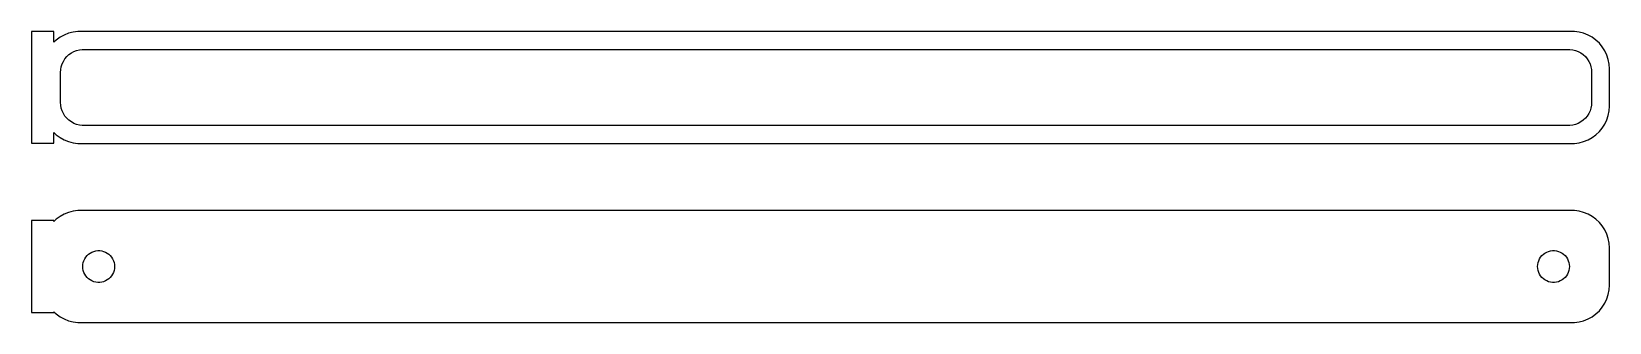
# Model space of a CAD drawing. Header units: metres. Extents: x -106 to 105, y 41 to 79.
import ezdxf

# ---------------------------------------------------------------- set-up
doc = ezdxf.new("R2010")
doc.units = ezdxf.units.M

msp = doc.modelspace()

# ---------------------------------------------------------------- linework, layer by layer
for p, q in [((-103.5, 79.4792), (-106.5, 79.4792)), ((-106.5, 79.4792), (-106.5, 64.5208)), ((-103.5, 78.0587), (-103.5, 79.4792)), ((-103.187, 78.3526), (-103.5, 78.0587)), ((-102.679, 78.7216), (-103.187, 78.3526)), ((-102.129, 79.0241), (-102.679, 78.7216)), ((-101.545, 79.2553), (-102.129, 79.0241)), ((-100.937, 79.4114), (-101.545, 79.2553)), ((-100.314, 79.4901), (-100.937, 79.4114)), ((100.314, 79.4901), (-100.314, 79.4901)), ((100.937, 79.4114), (100.314, 79.4901)), ((101.545, 79.2553), (100.937, 79.4114)), ((102.129, 79.0241), (101.545, 79.2553)), ((102.679, 78.7216), (102.129, 79.0241)), ((103.187, 78.3526), (102.679, 78.7216)), ((103.645, 77.9227), (103.187, 78.3526)), ((-101.769, 76.1309), (-101.484, 76.3985)), ((-101.484, 76.3985), (-101.168, 76.6283)), ((-101.168, 76.6283), (-100.825, 76.8167)), ((-100.825, 76.8167), (-100.462, 76.9606)), ((-100.462, 76.9606), (-100.083, 77.0578)), ((-100.083, 77.0578), (-99.6955, 77.1068)), ((-99.6955, 77.1068), (99.6955, 77.1068)), ((99.6955, 77.1068), (100.083, 77.0578)), ((100.083, 77.0578), (100.462, 76.9606)), ((100.462, 76.9606), (100.825, 76.8167)), ((100.825, 76.8167), (101.168, 76.6283)), ((101.168, 76.6283), (101.484, 76.3985)), ((101.484, 76.3985), (101.769, 76.1309)), ((104.045, 77.4389), (103.645, 77.9227)), ((104.382, 76.9088), (104.045, 77.4389)), ((104.649, 76.3406), (104.382, 76.9088)), ((104.843, 75.7434), (104.649, 76.3406)), ((-102.613, 74), (-102.588, 74.3902)), ((-102.588, 74.3902), (-102.515, 74.7741)), ((-102.515, 74.7741), (-102.394, 75.1459)), ((-102.394, 75.1459), (-102.228, 75.4996)), ((-102.228, 75.4996), (-102.018, 75.8297)), ((-102.018, 75.8297), (-101.769, 76.1309)), ((101.769, 76.1309), (102.018, 75.8297)), ((102.018, 75.8297), (102.228, 75.4996)), ((102.228, 75.4996), (102.394, 75.1459)), ((102.394, 75.1459), (102.515, 74.7741)), ((102.515, 74.7741), (102.588, 74.3902)), ((102.588, 74.3902), (102.613, 74)), ((104.961, 75.1267), (104.843, 75.7434)), ((105, 74.5), (104.961, 75.1267)), ((105, 69.5), (105, 74.5)), ((-102.613, 70), (-102.613, 74)), ((102.613, 74), (102.613, 70)), ((-102.588, 69.6098), (-102.613, 70)), ((102.613, 70), (102.588, 69.6098)), ((-102.515, 69.2259), (-102.588, 69.6098)), ((-102.394, 68.8541), (-102.515, 69.2259)), ((-102.228, 68.5004), (-102.394, 68.8541)), ((-102.018, 68.1703), (-102.228, 68.5004)), ((-101.769, 67.8691), (-102.018, 68.1703)), ((-101.484, 67.6015), (-101.769, 67.8691)), ((101.769, 67.8691), (101.484, 67.6015)), ((102.018, 68.1703), (101.769, 67.8691)), ((102.228, 68.5004), (102.018, 68.1703)), ((102.394, 68.8541), (102.228, 68.5004)), ((102.515, 69.2259), (102.394, 68.8541)), ((102.588, 69.6098), (102.515, 69.2259)), ((104.649, 67.6594), (104.843, 68.2566)), ((104.843, 68.2566), (104.961, 68.8733)), ((104.961, 68.8733), (105, 69.5)), ((-103.5, 64.5208), (-103.5, 65.9413)), ((-103.5, 65.9413), (-103.187, 65.6474)), ((-103.187, 65.6474), (-102.679, 65.2784)), ((-101.168, 67.3717), (-101.484, 67.6015)), ((-100.825, 67.1833), (-101.168, 67.3717)), ((-100.462, 67.0394), (-100.825, 67.1833)), ((-100.083, 66.9422), (-100.462, 67.0394)), ((-99.6955, 66.8932), (-100.083, 66.9422)), ((99.6955, 66.8932), (-99.6955, 66.8932)), ((100.083, 66.9422), (99.6955, 66.8932)), ((100.462, 67.0394), (100.083, 66.9422)), ((100.825, 67.1833), (100.462, 67.0394)), ((101.168, 67.3717), (100.825, 67.1833)), ((101.484, 67.6015), (101.168, 67.3717)), ((102.679, 65.2784), (103.187, 65.6474)), ((103.187, 65.6474), (103.645, 66.0773)), ((103.645, 66.0773), (104.045, 66.5611)), ((104.045, 66.5611), (104.382, 67.0912)), ((104.382, 67.0912), (104.649, 67.6594)), ((-106.5, 64.5208), (-103.5, 64.5208)), ((-102.679, 65.2784), (-102.129, 64.9759)), ((-102.129, 64.9759), (-101.545, 64.7447)), ((-101.545, 64.7447), (-100.937, 64.5886)), ((-100.937, 64.5886), (-100.314, 64.5099)), ((-100.314, 64.5099), (100.314, 64.5099)), ((100.314, 64.5099), (100.937, 64.5886)), ((100.937, 64.5886), (101.545, 64.7447)), ((101.545, 64.7447), (102.129, 64.9759)), ((102.129, 64.9759), (102.679, 65.2784)), ((-102.129, 55.0241), (-102.679, 54.7216)), ((-101.545, 55.2553), (-102.129, 55.0241)), ((-100.937, 55.4114), (-101.545, 55.2553)), ((-100.314, 55.4901), (-100.937, 55.4114)), ((100.314, 55.4901), (-100.314, 55.4901)), ((100.937, 55.4114), (100.314, 55.4901)), ((101.545, 55.2553), (100.937, 55.4114)), ((102.129, 55.0241), (101.545, 55.2553)), ((102.679, 54.7216), (102.129, 55.0241)), ((-103.5, 54.1526), (-106.5, 54.1526)), ((-106.5, 54.1526), (-106.5, 41.8474)), ((-103.187, 54.3526), (-103.5, 54.0587)), ((-103.5, 54.0587), (-103.5, 54.1526)), ((-102.679, 54.7216), (-103.187, 54.3526)), ((103.187, 54.3526), (102.679, 54.7216)), ((103.645, 53.9227), (103.187, 54.3526)), ((104.045, 53.4389), (103.645, 53.9227)), ((104.382, 52.9088), (104.045, 53.4389)), ((104.649, 52.3406), (104.382, 52.9088)), ((104.843, 51.7434), (104.649, 52.3406)), ((104.961, 51.1267), (104.843, 51.7434)), ((105, 50.5), (104.961, 51.1267)), ((-99.5682, 48.531), (-99.4853, 48.786)), ((-99.4853, 48.786), (-99.3712, 49.0287)), ((-99.3712, 49.0287), (-99.2275, 49.2551)), ((-99.2275, 49.2551), (-99.0566, 49.4617)), ((-99.0566, 49.4617), (-98.8611, 49.6453)), ((-98.8611, 49.6453), (-98.6441, 49.8029)), ((-98.6441, 49.8029), (-98.4092, 49.9321)), ((-98.4092, 49.9321), (-98.1598, 50.0308)), ((-98.1598, 50.0308), (-97.9001, 50.0975)), ((-97.9001, 50.0975), (-97.6341, 50.1311)), ((-97.6341, 50.1311), (-97.3659, 50.1311)), ((-97.3659, 50.1311), (-97.0999, 50.0975)), ((-97.0999, 50.0975), (-96.8401, 50.0308)), ((-96.8401, 50.0308), (-96.5908, 49.9321)), ((-96.5908, 49.9321), (-96.3559, 49.8029)), ((-96.3559, 49.8029), (-96.1389, 49.6453)), ((-96.1389, 49.6453), (-95.9434, 49.4617)), ((-95.9434, 49.4617), (-95.7725, 49.2551)), ((-95.7725, 49.2551), (-95.6288, 49.0287)), ((-95.6288, 49.0287), (-95.5146, 48.786)), ((-95.5146, 48.786), (-95.4318, 48.531)), ((95.4318, 48.531), (95.5146, 48.786)), ((95.5146, 48.786), (95.6288, 49.0287)), ((95.6288, 49.0287), (95.7725, 49.2551)), ((95.7725, 49.2551), (95.9434, 49.4617)), ((95.9434, 49.4617), (96.1389, 49.6453)), ((96.1389, 49.6453), (96.3559, 49.8029)), ((96.3559, 49.8029), (96.5908, 49.9321)), ((96.5908, 49.9321), (96.8401, 50.0308)), ((96.8401, 50.0308), (97.0999, 50.0975)), ((97.0999, 50.0975), (97.3659, 50.1311)), ((97.3659, 50.1311), (97.6341, 50.1311)), ((97.6341, 50.1311), (97.9001, 50.0975)), ((97.9001, 50.0975), (98.1598, 50.0308)), ((98.1598, 50.0308), (98.4092, 49.9321)), ((98.4092, 49.9321), (98.6441, 49.8029)), ((98.6441, 49.8029), (98.8611, 49.6453)), ((98.8611, 49.6453), (99.0566, 49.4617)), ((99.0566, 49.4617), (99.2275, 49.2551)), ((99.2275, 49.2551), (99.3712, 49.0287)), ((99.3712, 49.0287), (99.4853, 48.786)), ((99.4853, 48.786), (99.5682, 48.531)), ((105, 45.5), (105, 50.5)), ((-99.6353, 48), (-99.6185, 48.2676)), ((-99.6185, 47.7324), (-99.6353, 48)), ((-99.6185, 48.2676), (-99.5682, 48.531)), ((-99.5682, 47.469), (-99.6185, 47.7324)), ((-99.4853, 47.214), (-99.5682, 47.469)), ((-99.3712, 46.9713), (-99.4853, 47.214)), ((-99.2275, 46.7449), (-99.3712, 46.9713)), ((-99.0566, 46.5383), (-99.2275, 46.7449)), ((-98.8611, 46.3547), (-99.0566, 46.5383)), ((-95.9434, 46.5383), (-96.1389, 46.3547)), ((-95.7725, 46.7449), (-95.9434, 46.5383)), ((-95.6288, 46.9713), (-95.7725, 46.7449)), ((-95.5146, 47.214), (-95.6288, 46.9713)), ((-95.4318, 47.469), (-95.5146, 47.214)), ((-95.4318, 48.531), (-95.3815, 48.2676)), ((-95.3815, 47.7324), (-95.4318, 47.469)), ((-95.3815, 48.2676), (-95.3647, 48)), ((-95.3647, 48), (-95.3815, 47.7324)), ((95.3647, 48), (95.3815, 48.2676)), ((95.3815, 47.7324), (95.3647, 48)), ((95.3815, 48.2676), (95.4318, 48.531)), ((95.4318, 47.469), (95.3815, 47.7324)), ((95.5146, 47.214), (95.4318, 47.469)), ((95.6288, 46.9713), (95.5146, 47.214)), ((95.7725, 46.7449), (95.6288, 46.9713)), ((95.9434, 46.5383), (95.7725, 46.7449)), ((96.1389, 46.3547), (95.9434, 46.5383)), ((99.0566, 46.5383), (98.8611, 46.3547)), ((99.2275, 46.7449), (99.0566, 46.5383)), ((99.3712, 46.9713), (99.2275, 46.7449)), ((99.4853, 47.214), (99.3712, 46.9713)), ((99.5682, 47.469), (99.4853, 47.214)), ((99.5682, 48.531), (99.6185, 48.2676)), ((99.6185, 47.7324), (99.5682, 47.469)), ((99.6185, 48.2676), (99.6353, 48)), ((99.6353, 48), (99.6185, 47.7324)), ((-98.6441, 46.1971), (-98.8611, 46.3547)), ((-98.4092, 46.0679), (-98.6441, 46.1971)), ((-98.1598, 45.9692), (-98.4092, 46.0679)), ((-97.9001, 45.9025), (-98.1598, 45.9692)), ((-97.6341, 45.8689), (-97.9001, 45.9025)), ((-97.3659, 45.8689), (-97.6341, 45.8689)), ((-97.0999, 45.9025), (-97.3659, 45.8689)), ((-96.8401, 45.9692), (-97.0999, 45.9025)), ((-96.5908, 46.0679), (-96.8401, 45.9692)), ((-96.3559, 46.1971), (-96.5908, 46.0679)), ((-96.1389, 46.3547), (-96.3559, 46.1971)), ((96.3559, 46.1971), (96.1389, 46.3547)), ((96.5908, 46.0679), (96.3559, 46.1971)), ((96.8401, 45.9692), (96.5908, 46.0679)), ((97.0999, 45.9025), (96.8401, 45.9692)), ((97.3659, 45.8689), (97.0999, 45.9025)), ((97.6341, 45.8689), (97.3659, 45.8689)), ((97.9001, 45.9025), (97.6341, 45.8689)), ((98.1598, 45.9692), (97.9001, 45.9025)), ((98.4092, 46.0679), (98.1598, 45.9692)), ((98.6441, 46.1971), (98.4092, 46.0679)), ((98.8611, 46.3547), (98.6441, 46.1971)), ((104.843, 44.2566), (104.961, 44.8733)), ((104.961, 44.8733), (105, 45.5)), ((103.645, 42.0773), (104.045, 42.5611)), ((104.045, 42.5611), (104.382, 43.0912)), ((104.382, 43.0912), (104.649, 43.6594)), ((104.649, 43.6594), (104.843, 44.2566)), ((-106.5, 41.8474), (-103.5, 41.8474)), ((-103.5, 41.8474), (-103.5, 41.9413)), ((-103.5, 41.9413), (-103.187, 41.6474)), ((-103.187, 41.6474), (-102.679, 41.2784)), ((-102.679, 41.2784), (-102.129, 40.9759)), ((-102.129, 40.9759), (-101.545, 40.7447)), ((-101.545, 40.7447), (-100.937, 40.5886)), ((-100.937, 40.5886), (-100.314, 40.5099)), ((-100.314, 40.5099), (100.314, 40.5099)), ((100.314, 40.5099), (100.937, 40.5886)), ((100.937, 40.5886), (101.545, 40.7447)), ((101.545, 40.7447), (102.129, 40.9759)), ((102.129, 40.9759), (102.679, 41.2784)), ((102.679, 41.2784), (103.187, 41.6474)), ((103.187, 41.6474), (103.645, 42.0773))]:
    msp.add_line(p, q)

doc.saveas('drawing.dxf')
